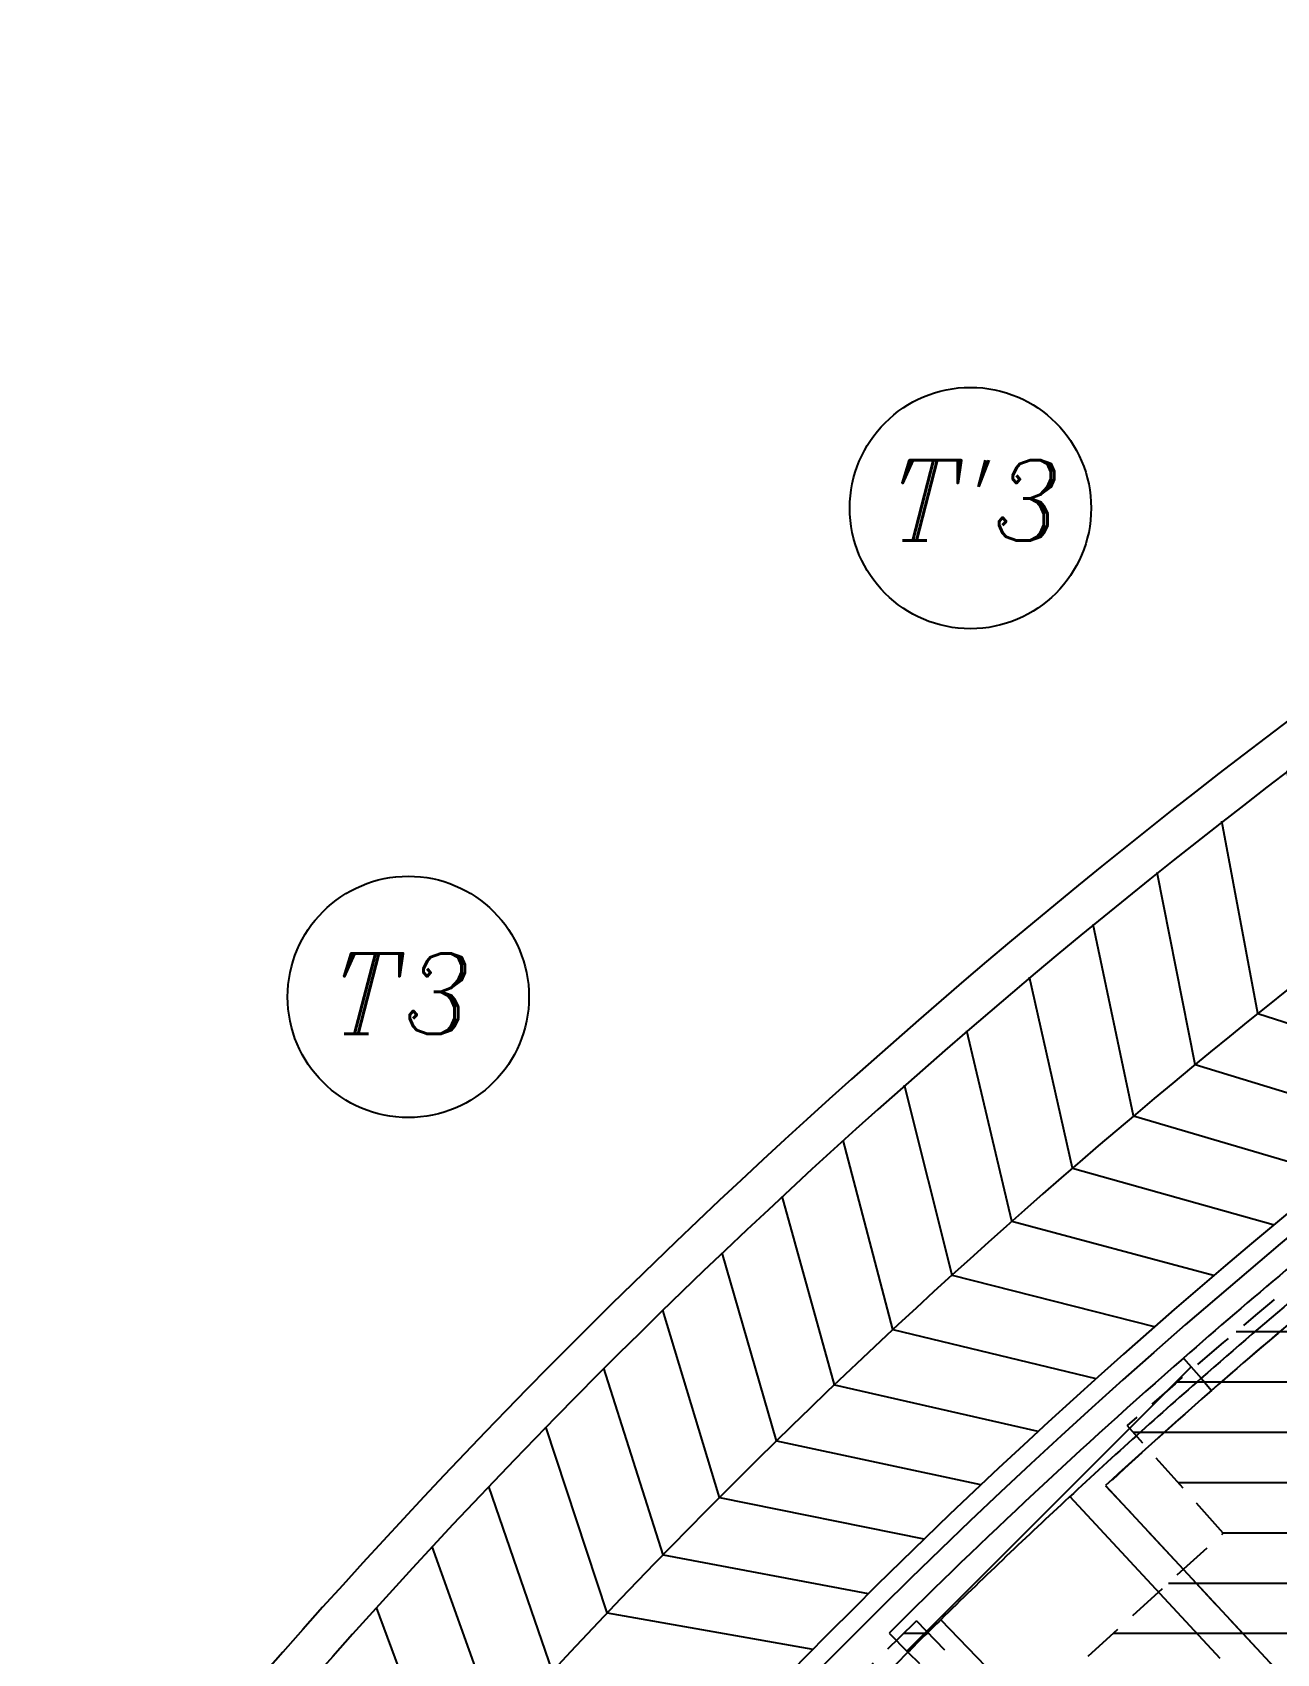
# Model space of a CAD drawing. Header units: inches. Extents: x 567115 to 582893, y 124948 to 133566.
# Drawn here: x 573393 to 573857, y 131767 to 132372 of the extents above; entities that cross this region are included whole.
import ezdxf
from ezdxf.enums import TextEntityAlignment as Align

# ---------------------------------------------------------------- set-up
doc = ezdxf.new("R2010")
doc.units = ezdxf.units.IN
doc.header["$MEASUREMENT"] = 0
doc.linetypes.add('DASHED', pattern=[0.75, 0.5, -0.25])
for name, color, linetype in [('1', 15, 'Continuous'), ('AX', 1, 'Continuous'), ('hatch lika', 1, 'Continuous'), ('jadval', 11, 'Continuous'), ('kazeb', 15, 'Continuous'), ('khatchin', 15, 'DASHED'), ('wall kanaf', 4, 'Continuous'), ('wall lika', 1, 'Continuous'), ('win', 1, 'Continuous')]:
    doc.layers.add(name, color=color, linetype=linetype)
doc.styles.add('ITALICC', font='italicc')
pattern_1 = [(0, (0, 0), (0, 18.75), [])]

# ---------------------------------------------------------------- blocks, each defined once
blk = doc.blocks.new('0001')
at = {"layer": '1'}
for points in [[(6.725424124859273, 0.0092529891408049), (-36.34887184429682, 64.81288302899338)], [(6.725424124859273, 0.0092529891408049), (-27.63519371120492, -64.38086654280778)]]:
    blk.add_lwpolyline(points, dxfattribs=at)

msp = doc.modelspace()

# ---------------------------------------------------------------- hatches: boundary and pattern name
at = {"layer": 'hatch lika'}
h = msp.add_hatch(dxfattribs=at)
h.set_pattern_fill('ANSI32', color=256, scale=50)
h.set_pattern_definition([(45, (15.025401272811, 15.10905221286521), (-13.25825214724776, 13.25825214724777), []), (45, (23.86423602281138, 15.10905221286521), (-13.25825214724776, 13.25825214724777), [])])
h.paths.add_polyline_path([(573828.5769177102, 131870.0772372802), (573821.9873544594, 131877.5990493066, 0.0159199722293459), (573712.2240207333, 131775.0837123521), (573719.278854108, 131767.9964472904, -0.0018273703233812), (573731.4924991477, 131780.0656560862, -0.0068161034502022), (573777.8188512941, 131824.2877599465, -0.0072753896610482)])
at = {"layer": 'kazeb'}
h = msp.add_hatch(dxfattribs=at)
h.set_pattern_fill('LINE', color=256, scale=150)
h.set_pattern_definition(pattern_1)
edge = h.paths.add_edge_path()
edge.add_line((574098.9905465784, 131412.1808255795), (573769.7878984686, 131751.3477412543))
edge.add_line((573769.7878984686, 131751.3477412543), (573836.8775004703, 131812.3560300071))
edge.add_line((573836.8775004703, 131812.3560300071), (573801.076300436, 131852.4291205689))
edge.add_arc((575361.5655511367, 130087.890263287), 2355.572983460685, 125.3538140801725, 131.4882889364251, ccw=False)
edge.add_arc((575423.7997582089, 133294.1481778488), 1919.025797809873, 222.0396533306019, 234.9936421275882)
edge.add_line((574322.9173512595, 131722.2964231565), (574168.3611685022, 131496.4458875694))
edge.add_line((574168.3611685022, 131496.4458875694), (574179.2574185114, 131484.3728975549))
edge.add_arc((576067.6758624675, 129304.0133361372), 2884.456974291462, 130.89597242433, 133.0404924566434)
h = msp.add_hatch(dxfattribs=at)
h.set_pattern_fill('LINE', color=256, scale=150)
h.set_pattern_definition(pattern_1)
edge = h.paths.add_edge_path()
edge.add_line((573940.8122375007, 131240.8720046079), (573529.7895690678, 131568.8767020923))
edge.add_arc((575361.565551145, 130087.8902632799), 2355.572983471598, 134.0960636600811, 141.0445447844921, ccw=False)
edge.add_line((573722.4083888923, 131779.6017865299), (574088.1533032629, 131401.8096323768))
edge.add_arc((575359.0673160721, 130090.3513804119), 1826.237984108753, 134.100508098238, 140.9502534074869)

# ---------------------------------------------------------------- linework, layer by layer
at = {"layer": '1'}
msp.add_arc((575380.4495567523, 130100.6178644254), 2444.151556184165, 120.9668955738014, 148.3106500521979, dxfattribs=at)
at = {"layer": 'AX', "color": 1}
for centre in [(573742.5834637478, 132194.5547109145), (573532.9232144863, 132012.2974775082)]:
    msp.add_circle(centre, 44.99999999999999, dxfattribs=at)
at = {"layer": 'jadval'}
for radius, start, end in [(2519.151556184219, 115.7555208062216, 148.3106786597706), (2504.151556184164, 115.7594921074793, 148.3106730727348)]:
    msp.add_arc((575376.5909524062, 130102.9993155032), radius, start, end, dxfattribs=at)
at = {"layer": 'khatchin', "ltscale": 30}
for points in [[(574139.3350845275, 131457.1228847775), (574222.7312849761, 131528.8566740377), (574196.4303354127, 131562.5203543502), (574332.1718702784, 131759.1220748107, -0.0538285562014362), (574040.477209112, 132027.9863478611, 0.0093913143635136), (573958.9823175863, 131968.7845785349), (573983.2370609192, 131937.7242645435), (573933.5923834419, 131898.9375915983), (573909.1555614524, 131929.8539741324, 0.0168452425330636), (573792.9991652834, 131829.9853168386), (574139.3350845269, 131457.1228847769)], [(574098.9905465784, 131412.1808255795), (573769.7878984686, 131751.3477412543), (573836.8775004703, 131812.3560300071), (573801.076300436, 131852.4291205689, -0.02677309024988386), (573998.5746949107, 132009.0826030214, 0.056582708331263), (574322.9173512595, 131722.2964231565), (574168.3611685022, 131496.4458875694), (574179.2574185114, 131484.3728975549, 0.009357506968959572), (574098.9905465784, 131412.1808255795, -2.239156216601624)], [(573940.8122375007, 131240.8720046079), (573529.7895690678, 131568.8767020923, -0.03032776150034382), (573722.4083888923, 131779.6017865299), (574088.1533032629, 131401.8096323768, 0.02989655458841041), (573940.812237499, 131240.8720046092, -2.822270746241841)]]:
    msp.add_lwpolyline(points, format="xyb", dxfattribs=at)
at = {"layer": 'wall kanaf', "color": 15}
for points in [[(573828.5769177102, 131870.0772372802), (573832.5306556607, 131865.5641500643)], [(573792.9252449413, 131830.0648988773), (574139.3350845277, 131457.1228847775)], [(573779.651479418, 131825.9881939881), (573835.5599367665, 131765.7976038085)], [(573788.8399476418, 131720.6806347519), (573731.4924991477, 131780.0656560862)], [(573719.278854108, 131767.9964472904), (573723.5117541328, 131763.7440882533)]]:
    msp.add_lwpolyline(points, dxfattribs=at)
for radius, start, end in [(2349.131354722722, 131.2203247095376, 132.8876917760997), (2343.131354722722, 131.2203247095376, 132.5208994688535), (2349.131354722722, 134.4498034290882, 134.8686053920365)]:
    msp.add_arc((575376.5518823791, 130103.1047897022), radius, start, end, dxfattribs=at)
at = {"layer": 'wall lika'}
for points in [[(573821.9873544594, 131877.5990493066), (573828.5769195869, 131870.0772351381)], [(573712.2240207333, 131775.0837123521), (573719.2788615766, 131767.9964397871)]]:
    msp.add_lwpolyline(points, dxfattribs=at)
for radius, start, end in [(2359.131354722722, 131.2203247095376, 134.8686053920365), (2349.131354722722, 132.8876917760997, 134.4498034290882)]:
    msp.add_arc((575376.5518823791, 130103.1047897022), radius, start, end, dxfattribs=at)
at = {"layer": 'win', "color": 15}
for centre, radius, start, end in [((575376.6461939524, 130102.9992840064), 2375.129921088236, 120.2911908310629, 159.3116492809172), ((575376.6461939524, 130102.9992840064), 2368.129921088273, 120.43114872942, 168.4893388548332), ((575376.5518823791, 130103.1047897022), 2359.131354722722, 128.7743164278901, 131.2203247095376), ((575376.5518823791, 130103.1047897022), 2349.131354722722, 128.7743164278901, 131.2203247095376), ((575376.5518823791, 130103.1047897022), 2343.131354722722, 128.7743164278901, 131.2203247095376), ((575376.5518823791, 130103.1047897022), 2349.131354722722, 134.8686053920365, 139.7650941002206)]:
    msp.add_arc(centre, radius, start, end, dxfattribs=at)

# ---------------------------------------------------------------- block references
at = {"layer": '1', "color": 3}
for p, rotation in [((573878.5009510681, 132028.8365282396), 217.9161176175034), ((573854.9473450955, 132010.256529678), 218.619377356468), ((573831.6235621998, 131991.3888363297), 219.322637095433), ((573808.5331162029, 131972.2362906887), 220.0258968343978), ((573785.6794857744, 131952.8017781634), 220.7291565733625), ((573763.0661139055, 131933.0882266421), 221.4324163123274), ((573740.6964073926, 131913.0986060506), 222.1356760512922), ((573718.5737363223, 131892.8359279064), 222.838935790257), ((573696.7014335644, 131872.3032448638), 223.5421955292218), ((573675.08279427, 131851.5036502545), 224.2454552681865), ((573653.721075374, 131830.4402776212), 224.9487150071514), ((573632.6194951065, 131809.1163002469), 225.6519747461162), ((573611.7812325053, 131787.5349306743), 226.3552344850809), ((573591.2094269387, 131765.6994202244), 227.0584942240458), ((573570.9071776334, 131743.6130585054), 227.7617539630106), ((573550.8775432042, 131721.2791729162), 228.4650137019754), ((573531.1235411973, 131698.7011281477), 229.1682734409402)]:
    msp.add_blockref('0001', p, dxfattribs=dict(at, rotation=rotation))

# ---------------------------------------------------------------- texts
at = {"layer": 'AX', "color": 6, "style": 'ITALICC'}
for s, p in [("T'3", (573744.9266878231, 132197.4073364379)), ('T3', (573530.9126170976, 132013.499720941))]:
    msp.add_text(s, height=30, dxfattribs=at).set_placement(p, align=Align.MIDDLE_CENTER)

doc.saveas('drawing.dxf')
